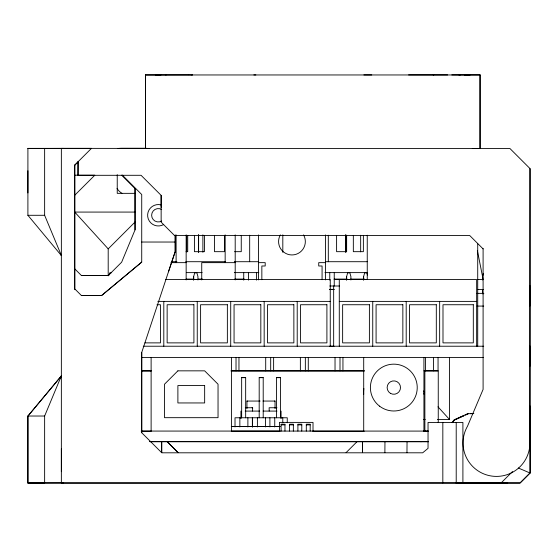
<?xml version="1.0" encoding="UTF-8"?>
<svg xmlns="http://www.w3.org/2000/svg" width="558" height="558" viewBox="0 0 558 558"><rect width="100%" height="100%" fill="white"/><g stroke="black" fill="none" stroke-linecap="round" stroke-linejoin="round"><path stroke-width="0.84" d="M44.633 483.054L27.9 483.054L27.9 416.129L61.359 375.98M27.9 192.949L27.907 170.762M61.359 471.684L61.359 448.925M74.751 289.651L74.751 165.077L91.477 148.351L27.907 148.379L27.9 215.402M121.651 175.163L135.036 188.583L135.036 229.868L121.651 262.183L108.266 275.568L81.44 275.554L74.751 268.837M456.144 483.068L520.063 483.075L530.1 473.038L530.1 422.657L530.093 472.891L520.056 482.928L462.903 482.914L462.903 422.448L428.042 422.448L428.042 448.346L422.685 452.803L161.799 452.81L141.725 432.729L141.725 352.44L175.184 251.567L175.184 235.12M483.095 248.903L469.71 235.518L174.528 235.518L161.143 222.14L161.15 195.377L141.062 175.296L78.008 175.317L78.057 161.883L78.008 175.317M161.729 452.643L161.729 441.42M193.654 276.517L193.654 279.99L193.654 276.517L194.728 272.834L196.869 272.834L197.937 276.517L197.937 279.99M346.623 276.517L346.623 279.99L346.623 276.517L347.69 272.834L349.831 272.834L350.905 276.517L350.905 279.99M363.614 276.517L363.614 279.99L363.614 276.517L364.688 272.834L366.829 272.834L367.471 275.045M483.095 248.415L483.095 389.421L467.506 426.221A33.459 33.459 0 0 0 487.818 475.27A33.459 33.459 0 0 0 529.933 442.954L530.023 168.607L509.949 148.533L61.359 148.372L61.359 483.082L507.675 483.061M529.961 366.139L529.967 346.065M529.961 305.917L529.961 285.842M362.526 452.636L362.547 441.413M483.347 293.829L483.347 293.278M109.103 275.045L109.745 272.834L111.175 272.834M483.409 273.566L482.551 276.51L482.551 279.99M168.495 271.753L175.24 251.609L175.226 235.169M60.355 378.303L61.359 375.89L27.907 416.038L27.907 482.949L462.903 482.914M44.633 482.942L44.633 416.024L61.359 375.883M452.064 422.539L454.072 419.86L467.562 413.757L473.498 413.45M452.426 422.678L454.435 420L463.956 415.689L454.428 420M74.744 165.238L78.329 161.653M108.196 275.833L108.196 248.882L135.189 221.896M346.051 452.664L356.994 441.713M501.133 482.921L512.516 471.538M141.718 262.107L101.57 295.559L81.447 295.573L74.751 288.87L74.751 165.077M149.146 148.519L145.485 148.561L145.485 74.96L188.074 74.925M480.047 74.96L480.047 148.561L480.047 74.96L145.485 74.96M470.464 413.764L473.854 413.59M252.572 411.093L252.641 407.745L252.132 407.745M269.2 411.086L269.13 407.745L276.977 407.745M156.903 74.932L155.556 74.939L160.906 74.946M165.74 74.918L166.082 74.918M433.28 74.918L433.733 74.918L433.329 74.96M459.52 74.96L460.043 74.918L459.59 74.918M246.943 408.582L246.943 401.056L260.105 401.056M274.529 401.056L275.045 401.056L275.045 408.582M420.781 441.622L420.418 441.622L421.848 441.629M188.471 74.918L192.322 74.96M363.865 74.932L371.754 74.939M408.561 74.918L447.676 74.925M451.785 74.918L480.117 74.918M458.955 74.96L459.931 74.918M464.681 74.946L470.045 74.939L464.702 74.932M146.335 148.261L121.93 148.261A26.763 26.763 0 0 0 118.094 148.526M63.528 148.386L27.9 148.477L44.633 148.491M472.284 148.519L480.117 148.526M74.751 175.184L94.825 175.184L74.744 195.244M135.071 193.347L117.236 193.347L117.236 174.661M135.461 212.075L74.744 212.082L108.196 248.882M61.359 255.445L44.633 215.29L27.907 215.29L61.359 255.55L60.689 253.932M141.718 242.032L175.184 242.032M186.044 251.672L187.718 251.672L187.718 235.33M234.562 251.672L241.251 251.672L241.251 235.33M171.69 261.709L176.914 261.709M185.786 261.709L225.627 261.709M234.325 261.709L258.682 261.709M325.391 261.709L367.157 261.709M170.908 262.651L186.149 262.651M235.197 262.651L201.738 262.651L201.738 279.928M258.5 262.651L265.196 262.651L265.196 265.992L261.848 265.992L261.848 279.711M325.419 262.651L318.723 262.651L318.723 265.992L322.071 265.992L322.071 279.711M186.484 272.618L202.136 272.618M234.325 272.618L258.828 272.618M324.951 272.618L367.143 272.618M81.44 275.533L108.266 275.54M186.037 279.077L193.856 279.077M198.202 279.077L202.547 279.077M234.695 279.077L244.258 279.077M334.089 279.077L347.125 279.077M350.598 279.077L364.507 279.077M186.149 279.439L202.7 279.439M234.925 279.439L244.509 279.439M334.221 279.439L367.317 279.439M477.495 279.439L483.577 279.439M165.524 279.579L330.252 279.579L330.252 346.225M329.771 286.003L339.515 286.003M329.632 289.358L333.977 289.358M329.862 289.476L334.221 289.476M477.495 289.476L483.577 289.476M477.034 293.362L483.87 293.362M81.44 295.559L101.57 295.559L141.725 262.114L141.725 194.526L122.258 175.059M157.816 301.39L330.252 301.39M339.285 301.39L476.658 301.39M157.014 304.738L160.453 304.738L160.453 342.877L144.975 342.877M477.027 306.077L483.716 306.077M143.273 346.225L483.716 346.225M329.673 346.239L333.998 346.239M141.599 357.462L483.326 357.462M141.878 370.847L151.364 370.847M231.047 370.847L364.514 370.847M423.934 370.847L438.051 370.847L438.051 357.462M141.516 370.972L151.078 370.972M231.11 370.972L364.2 370.972M241.656 417.775L241.656 377.62L245.666 377.62L245.666 417.775M259.191 417.775L259.191 377.62L263.209 377.62L263.209 417.775M276.545 417.775L276.545 377.62L280.555 377.62L280.555 417.775M241.656 377.626L245.666 377.626M259.191 377.626L263.209 377.626M276.545 377.626L280.555 377.626M263.02 401.056L275.045 401.056M245.29 407.745L252.641 407.745M245.192 411.086L259.714 411.086M263.132 411.086L276.977 411.086M27.907 416.031L44.633 416.024M423.515 419.504L425.252 419.504M437.395 419.504L449.539 419.504L449.539 357.629M281.106 424.868L284.964 424.868L284.964 431.09M289.504 424.868L293.362 424.868L293.424 424.206L289.504 424.206L289.504 431.09M297.902 424.868L301.759 424.868M306.3 424.868L310.157 424.868M141.153 431.069L428.349 431.09L423.55 431.083M141.516 431.195L151.078 431.195M231.298 431.125L280.081 431.125M312.878 431.195L364.2 431.195M423.473 431.201L425.175 431.201M149.53 441.608L428.349 441.629M150.032 441.741L428.572 441.741M27.9 483.047L63.528 482.949M191.868 74.96L192.28 74.918M253.848 74.939L255.857 74.939M246.943 401.056L247.382 401.056M530.023 168.607L529.933 442.954L530.023 406.015M518.284 467.995L530.1 473.038M167.644 442.173L178.058 452.587M167.205 441.713L178.142 452.664M423.515 390.956L424.673 392.225M437.974 406.817L449.539 419.504M477.355 250.479L482.97 278.665M161.653 441.413L161.674 452.636M161.143 195.37L161.164 207.457M482.551 289.546L482.551 293.892M477.718 243.902L477.718 346.225M476.658 346.225L476.658 279.579L339.285 279.579L339.285 346.225M456.214 422.441L456.214 482.907M442.829 422.441L442.829 482.9M439.655 301.39L439.655 346.225M438.253 422.587L438.253 370.889L424.868 370.889L424.868 431.195M433.573 357.462L433.573 370.847M425.545 357.462L425.545 370.847M423.927 357.462L423.927 431.062M407.047 441.636L406.963 452.691M406.196 301.39L406.196 346.225M384.964 441.636L384.88 452.691M372.744 301.39L372.744 346.225M367.248 235.232L367.248 279.453M363.704 357.462L363.704 431.062M363.37 235.33L363.37 251.672L353.333 251.672L353.333 235.33M362.47 441.42L362.47 452.643M360.663 235.267L360.663 251.839M346.637 235.33L346.637 251.672L336.6 251.672L336.6 235.33M342.947 357.462L342.947 370.847M340.003 357.462L340.003 370.847M335.03 357.462L335.03 370.847M334.242 272.618L334.242 286.003M333.663 286.003L333.663 346.225M329.771 272.618L329.771 280.144M328.306 235.232L328.306 261.709M325.419 234.897L325.419 279.928M313.017 431.097L313.017 422.392L279.425 422.392L279.425 431.097M310.157 431.09L310.213 424.206L306.3 424.206L306.3 431.09M308.288 357.462L308.288 370.847M305.345 357.462L305.345 370.847M301.759 431.09L301.815 424.206L297.902 424.206L297.902 431.09M300.364 357.462L300.364 370.847M297.212 301.39L297.212 346.225M293.362 424.868L293.362 431.09M287.251 422.79L287.251 417.768L235.023 417.768L235.023 426.975M285.026 424.868L285.026 424.206L281.106 424.206L281.106 431.09M282.815 234.834L282.815 252.362M282.78 417.768L282.78 422.79M281.072 411.086L281.072 418.626M274.745 417.768L274.745 426.968M273.622 357.462L273.622 370.847M270.686 357.462L270.686 370.847M269.898 417.768L269.912 426.968M265.706 357.462L265.706 370.847M265.427 417.768L265.427 426.968M264.171 301.39L264.171 346.225M258.5 234.897L258.5 279.928M257.398 417.768L257.398 426.968M256.589 272.618L256.589 280.144M252.558 417.768L252.558 426.975M252.356 417.768L252.356 426.975M249.677 235.232L249.677 261.709M248.561 272.618L248.561 280.144M247.885 417.768L247.885 426.968M243.727 272.618L243.727 280.144M240.923 411.086L240.923 418.626M239.856 417.768L239.856 426.968M238.964 357.462L238.964 370.847M236.02 357.462L236.02 370.847M235.197 234.876L235.197 279.928M231.417 357.455L231.417 431.062M230.712 301.39L230.712 346.225M225.16 234.876L225.16 262.651M224.525 235.33L224.525 251.672L214.488 251.672L214.488 235.33M204.451 235.33L204.451 251.672L194.414 251.672L194.414 235.33M202.882 234.827L202.882 252.209M197.253 301.39L197.253 346.225M186.714 235.267L186.714 251.839M186.149 234.876L186.149 279.928M176.112 234.876L176.112 262.651M163.801 301.39L163.801 346.225M151.12 357.455L151.12 431.062M145.554 74.918L145.554 148.526M141.725 352.44L141.725 432.729M135.036 188.555L135.036 229.882M44.633 148.372L44.633 215.29M161.674 221.052A6.689 6.689 0 0 1 151.637 215.262A6.689 6.689 0 0 1 161.674 209.466M163.682 224.532A10.707 10.707 0 0 1 147.717 216.657A10.707 10.707 0 0 1 161.102 204.919M303.552 234.876A13.385 13.385 0 0 1 291.96 254.95A13.385 13.385 0 0 1 280.367 234.876M423.989 392.63A30.174 30.174 0 0 1 423.927 394.262M363.704 394.262A30.174 30.174 0 0 1 363.886 388.507M121.951 193.291A13.385 13.385 0 0 1 117.054 188.395M198.599 234.827L198.599 252.209L198.599 234.827M345.786 234.827L345.786 252.209L345.786 234.827M177.89 370.84L164.505 384.218L164.505 417.677L218.039 417.677L218.039 384.218L204.653 370.84L177.89 370.84M467.925 413.897L465.539 414.971L467.925 413.897M193.912 304.738L167.142 304.738L167.142 342.877L193.912 342.877L193.912 304.738M227.364 304.738L200.601 304.738L200.601 342.877L227.364 342.877L227.364 304.738M260.823 304.738L234.06 304.738L234.06 342.877L260.823 342.877L260.823 304.738M293.864 304.738L267.512 304.738L267.512 342.877L293.864 342.877L293.864 304.738M326.904 304.738L300.553 304.738L300.553 342.877L326.904 342.877L326.904 304.738M369.396 304.738L342.633 304.738L342.633 342.877L369.396 342.877L369.396 304.738M402.848 304.738L376.085 304.738L376.085 342.877L402.848 342.877L402.848 304.738M436.307 304.738L409.544 304.738L409.544 342.877L436.307 342.877L436.307 304.738M473.31 304.738L442.996 304.738L442.996 342.877L473.31 342.877L473.31 304.738M204.653 385.557L177.89 385.557L177.89 402.953L204.653 402.953L204.653 385.557M280.081 426.445L231.298 426.445L280.081 426.458M379.559 406.154A23.422 23.422 0 0 0 417.035 390.628A23.422 23.422 0 0 0 384.853 365.936A23.422 23.422 0 0 0 379.559 406.154M390.474 393.362A6.689 6.689 0 0 0 400.511 387.573A6.689 6.689 0 0 0 390.474 381.777A6.689 6.689 0 0 0 390.474 393.362"/></g></svg>
